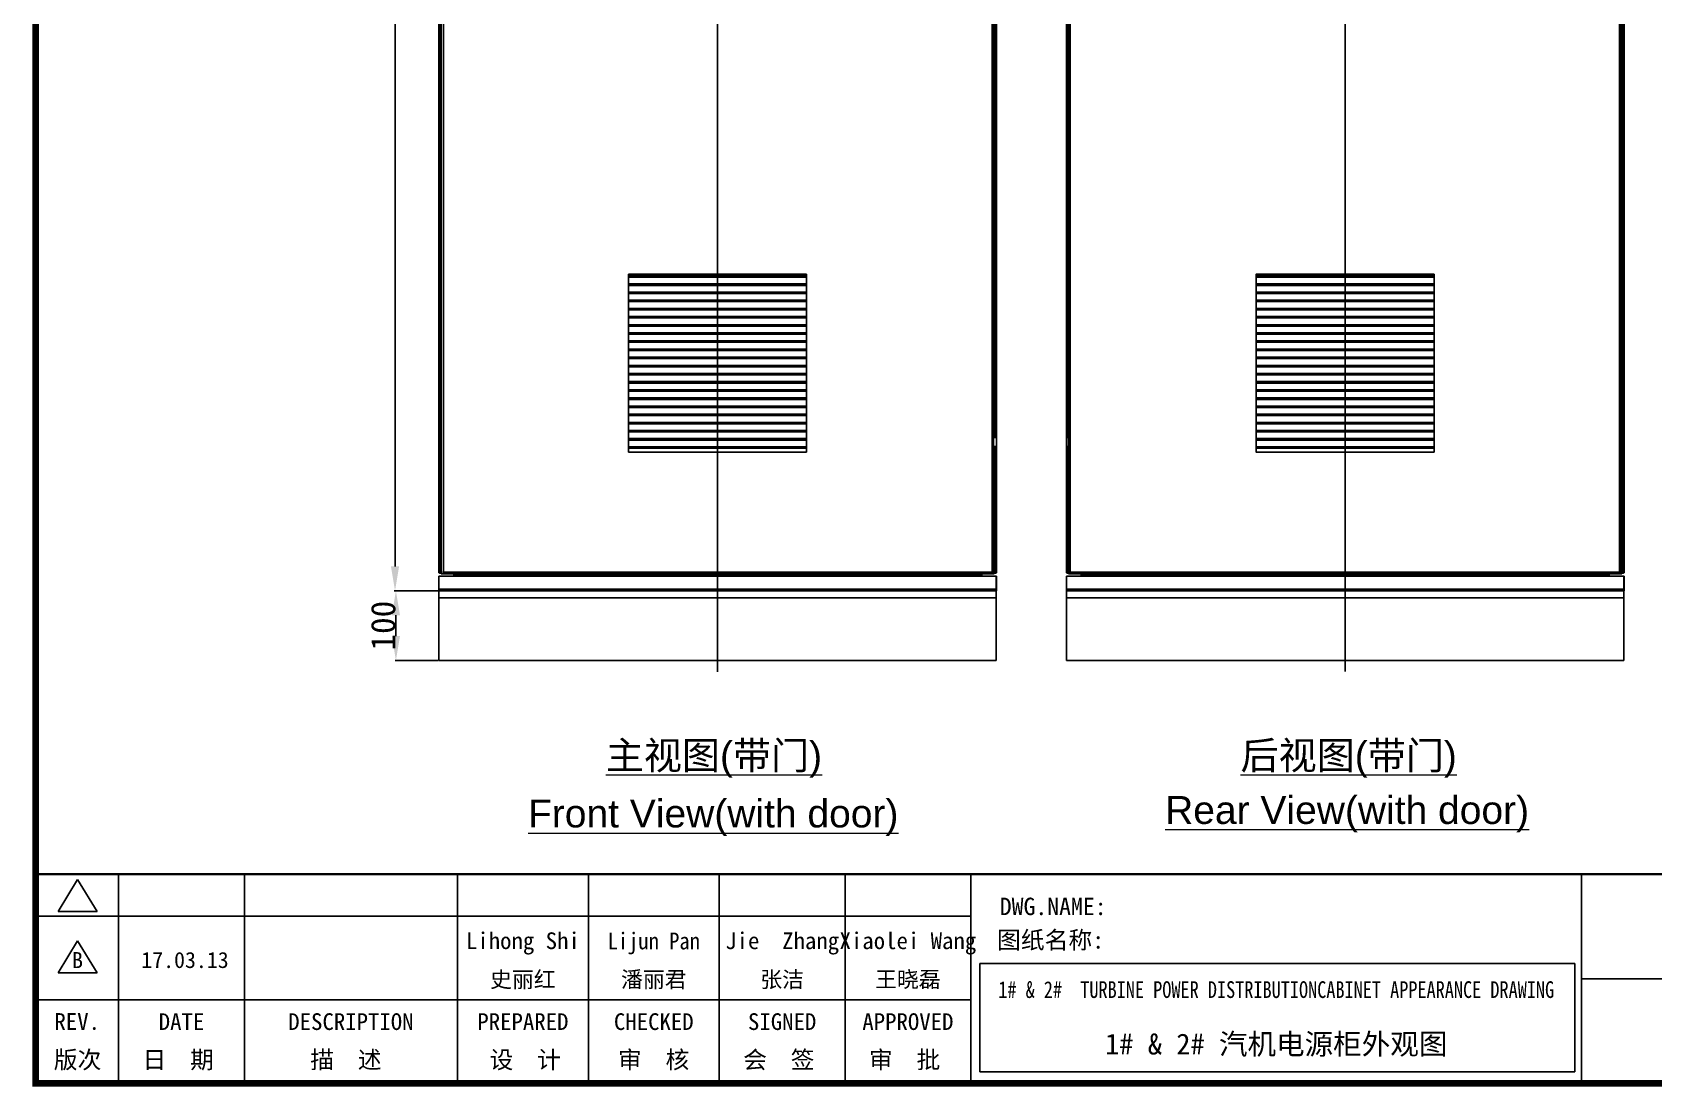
# Model space of a CAD drawing. Extents: x 81444 to 119867, y -54538 to -28747.
# Drawn here: x 81489 to 83813, y -41330 to -39817 of the extents above; entities that cross this region are included whole.
import ezdxf
from ezdxf.enums import TextEntityAlignment as Align
from ezdxf.lldxf.tags import DXFTag

# ---------------------------------------------------------------- set-up
doc = ezdxf.new("R2010")
doc.units = 0
doc.header["$LTSCALE"] = 100
doc.header["$MEASUREMENT"] = 0
doc.layers.add('t', color=1, linetype='Continuous')
doc.layers.add('TEXT', color=7, linetype='Continuous')
doc.styles.add('HZ', font='arial.ttf', dxfattribs={"width": 0.7})
doc.styles.get("Standard").update_dxf_attribs({"font": ''})
doc.styles.get('Standard').set_extended_font_data('SimSun')
tags = doc.linetypes.add('CENTER', pattern=[2, 1.25, -0.25, 0.25, -0.25]).pattern_tags.tags
tags[10:11] = [DXFTag(74, 4), DXFTag(75, 0), DXFTag(340, '0'), DXFTag(46, 1.0), DXFTag(50, 0.0), DXFTag(44, 0.0), DXFTag(45, 0.0)]
tags[8:9] = [DXFTag(74, 4), DXFTag(75, 0), DXFTag(340, '0'), DXFTag(46, 1.0), DXFTag(50, 0.0), DXFTag(44, 0.0), DXFTag(45, 0.0)]
tags[6:7] = [DXFTag(74, 4), DXFTag(75, 0), DXFTag(340, '0'), DXFTag(46, 1.0), DXFTag(50, 0.0), DXFTag(44, 0.0), DXFTag(45, 0.0)]
tags[4:5] = [DXFTag(74, 4), DXFTag(75, 0), DXFTag(340, '0'), DXFTag(46, 1.0), DXFTag(50, 0.0), DXFTag(44, 0.0), DXFTag(45, 0.0)]
doc.dimstyles.new('ISO-25', dxfattribs={"dimtxt": 35, "dimasz": 35, "dimexe": 1.25, "dimexo": 0.625, "dimtad": 1, "dimtoh": 1, "dimdec": 0, "dimtxsty": 'Standard', "dimcen": 2.5, "dimadec": 0, "dimazin": 0, "dimtfac": 1, "dimtdec": 0, "dimtmove": 0, "dimatfit": 3, "dimfxl": 0, "dimarcsym": 0})

# ---------------------------------------------------------------- blocks, each defined once
blk = doc.blocks.new('*D102')
at = {"color": 0, "lineweight": -2}
for p, q in [((82071.1, -40618), (82009, -40618)), ((82010.3, -40683), (82010.3, -40653)), ((82071.1, -40718), (82009, -40718))]:
    blk.add_line(p, q, dxfattribs=at)
at = {"color": 0}
for points in [[(82016.1, -40653), (82004.5, -40653), (82010.3, -40618)], [(82004.5, -40683), (82016.1, -40683), (82010.3, -40718)]]:
    blk.add_solid(points, dxfattribs=at)
at = {"layer": 'Defpoints', "color": 0}
for p in [(82010.3, -40618), (82071.7, -40618), (82071.7, -40718)]:
    blk.add_point(p, dxfattribs=at)
at = {"color": 0, "insert": (81992.2, -40668), "char_height": 35, "attachment_point": 5, "rotation": 90}
blk.add_mtext('100', dxfattribs=at)
blk = doc.blocks.new('*D103')
at = {"color": 0, "lineweight": -2}
for p, q in [((82071.4, -38615.5), (82007.8, -38615.5)), ((82009, -38650.5), (82009, -40583)), ((82071.4, -40618), (82007.8, -40618))]:
    blk.add_line(p, q, dxfattribs=at)
at = {"color": 0}
for points in [[(82014.9, -38650.5), (82003.2, -38650.5), (82009, -38615.5)], [(82003.2, -40583), (82014.9, -40583), (82009, -40618)]]:
    blk.add_solid(points, dxfattribs=at)
at = {"layer": 'Defpoints', "color": 0}
for p in [(82072, -38615.5), (82009, -40618), (82072, -40618)]:
    blk.add_point(p, dxfattribs=at)
at = {"color": 0, "insert": (81990.9, -39616.8), "char_height": 35, "attachment_point": 5, "rotation": 90}
blk.add_mtext('2003', dxfattribs=at)
blk = doc.blocks.new('图框')
at = {"color": 7}
for p, q in [((2215.6, -2851.6), (2215.6, -3151.6)), ((0, -2911.6), (1340.2, -2911.6)), ((2215.6, -3001.6), (3115.6, -3001.6)), ((0, -3031.6), (1340.2, -3031.6))]:
    blk.add_line(p, q, dxfattribs=at)
at = {"color": 7, "const_width": 3}
blk.add_lwpolyline([(4115.6, -2851.6), (0, -2851.6)], dxfattribs=at)
at = {"layer": 't', "color": 7}
for p, q in [((31.9, -2905), (59.9, -2859.1)), ((87.8, -2905), (59.9, -2859.1)), ((31.9, -2905), (87.8, -2905)), ((31.9, -2993), (59.9, -2947.1)), ((87.8, -2993), (59.9, -2947.1)), ((31.9, -2993), (87.8, -2993))]:
    blk.add_line(p, q, dxfattribs=at)
at = {"layer": 't', "color": 7, "const_width": 9.62}
blk.add_lwpolyline([(4115.6, -3151.6), (4115.6, 0), (0, 0), (0, -3151.6)], close=True, dxfattribs=at)
at = {"layer": 't', "color": 7, "const_width": 2.4}
for points in [[(118.8, -2852.8), (118.8, -3151.6)], [(299.1, -2852.8), (299.1, -3151.6)], [(604.4, -2852.8), (604.4, -3156.4)], [(792, -2852.8), (792, -3156.4)], [(979.6, -2852.8), (979.6, -3156.4)], [(1159.9, -2852.8), (1159.9, -3156.4)], [(1340.2, -2852.8), (1340.2, -3156.4)]]:
    blk.add_lwpolyline(points, dxfattribs=at)
at = {"color": 7, "flags": 8}
for tag, p, height in [('DWG.NAME:', (1381.6, -2910.4), 25), ('PROJECTNAME:', (3125.5, -2912.8), 24), ('PROJECTNAME：', (3339.1, -2913.1), 25), ('DWG.NO.:', (3128.2, -3030.4), 24), ('图纸编号', (3315.4, -3052.4), 24), ('FILENO.:', (3128.7, -3106.1), 24), ('文档号', (3317.7, -3124.1), 24)]:
    blk.add_attdef(tag, p, '', height=height, dxfattribs=at)
for tag, height, p in [('RENLIU', 24, (698.2, -2950.4)), ('SHUFENWANG', 24, (885.8, -2950.4)), ('FANGHOU', 24, (1069.7, -2950.4)), ('DANDANLI', 24, (1250, -2950.4)), ('A', 23, (59.9, -2974.9)), ('设计时间', 23, (213.9, -2974.9)), ('刘仁', 23, (698.2, -3002.2)), ('王姝芬', 23, (885.8, -3002.2)), ('侯方', 23, (1069.7, -3002.2)), ('李丹丹', 23, (1250, -3002.2)), ('#10STATIONONTROLCABINETCOVER', 30, (1777.9, -3017.2)), ('PAGEXOFX', 24, (3953.7, -3039.1)), ('REV.', 24, (59.4, -3063)), ('DATE', 24, (208.9, -3063)), ('DESCRIPTION', 24, (451.7, -3063)), ('PREPARED', 24, (698.2, -3063)), ('CHECKED', 24, (885.8, -3063)), ('SIGNED', 24, (1069.7, -3063)), ('APPROVED', 24, (1250, -3063)), ('图纸名称', 30, (1777.9, -3094.7)), ('第几页共几页', 24, (3953.7, -3114.1))]:
    blk.add_attdef(tag, text='', height=height, dxfattribs=at).set_placement(p, align=Align.MIDDLE)
for tag, p in [('图纸名称:', (1377.8, -2965.9)), ('项目名称：', (3121.6, -2984.3)), ('项目名称：', (3325, -2984.3))]:
    blk.add_attdef(tag, text='', height=25, dxfattribs=at).set_placement(p, align=Align.BOTTOM_LEFT)
at = {"color": 7, "width": 0.8, "flags": 8}
blk.add_attdef('HANGZHOUHOLLYSYSAUTOMATIONCO.,LTD.', text='', height=24, dxfattribs=at).set_placement((2770.1, -3045.7), align=Align.MIDDLE)
at = {"layer": 't', "color": 7}
for s, p in [('版次', (59.9, -3117.6)), ('日  期', (204.2, -3117.6)), ('描  述', (444.5, -3117.6)), ('设  计', (701.5, -3117.6)), ('审  核', (885.6, -3117.6)), ('会  签', (1065, -3117.6)), ('审  批', (1245.3, -3117.6))]:
    blk.add_text(s, height=25, dxfattribs=at).set_placement(p, align=Align.MIDDLE_CENTER)

msp = doc.modelspace()

# ---------------------------------------------------------------- linework, layer by layer
at = {"color": 1, "linetype": 'CENTER'}
for p, q in [((82471.2, -38490.4), (82471.2, -40734.1)), ((83370.7, -38490.1), (83370.7, -40733.8))]:
    msp.add_line(p, q, dxfattribs=at)
at = {"color": 7, "linetype": 'Continuous'}
for p, q in [((82072, -40573), (82072, -38615.5)), ((82971.5, -40573), (82971.5, -38615.5)), ((82075, -40593.5), (82075, -38618.5)), ((82864.7, -40593.5), (82864.7, -38618.5)), ((82867, -40593.5), (82867, -38618.5)), ((82974.5, -40593.5), (82974.5, -38618.5)), ((83764.2, -40593.5), (83764.2, -38618.5)), ((83766.5, -40593.5), (83766.5, -38618.5)), ((82871, -40573), (82871, -38661)), ((83770.5, -40573), (83770.5, -38661)), ((82976.8, -39547.5), (82976.8, -40593.5)), ((82078.6, -39664.5), (82078.6, -40593.5)), ((82074.4, -39710), (82074.4, -40399)), ((82868.1, -40399), (82868.1, -39710)), ((82868.6, -39710), (82868.6, -40399)), ((82973.9, -39710), (82973.9, -40399)), ((83767.6, -40399), (83767.6, -39710)), ((83768.1, -39710), (83768.1, -40399)), ((82868.4, -40348), (82867, -40348)), ((82868.4, -40359), (82867, -40359)), ((82868.4, -40359), (82868.4, -40348)), ((82868.6, -40348), (82871, -40348)), ((82868.6, -40359), (82871, -40359)), ((82869, -40348), (82869, -40359)), ((82869.8, -40359), (82869.8, -40348)), ((82971.5, -40348), (82973.9, -40348)), ((82973.9, -40359), (82971.5, -40359)), ((82972.7, -40348), (82972.7, -40359)), ((82973.5, -40359), (82973.5, -40348)), ((82974.1, -40348), (82974.5, -40348)), ((82974.1, -40348), (82974.1, -40359)), ((82974.1, -40359), (82974.5, -40359)), ((82072, -40399), (82074.4, -40399)), ((82073.2, -40399), (82073.2, -40410)), ((82074, -40410), (82074, -40399)), ((82074.6, -40399), (82075, -40399)), ((82074.6, -40399), (82074.6, -40410)), ((83767.9, -40399), (83766.5, -40399)), ((83767.9, -40410), (83767.9, -40399)), ((83768.1, -40399), (83770.5, -40399)), ((83768.5, -40399), (83768.5, -40410)), ((83769.3, -40410), (83769.3, -40399)), ((82074.4, -40410), (82072, -40410)), ((82074.4, -40573), (82074.4, -40410)), ((82074.6, -40410), (82075, -40410)), ((82868.1, -40573), (82868.1, -40410)), ((82868.6, -40573), (82868.6, -40410)), ((82973.9, -40573), (82973.9, -40410)), ((83767.9, -40410), (83766.5, -40410)), ((83767.6, -40573), (83767.6, -40410)), ((83768.1, -40410), (83770.5, -40410)), ((83768.1, -40573), (83768.1, -40410)), ((82074.4, -40573), (82072, -40573)), ((82072, -40592.5), (82072, -40573)), ((82074, -40592.5), (82074, -40573)), ((82074, -40574.2), (82075, -40574.2)), ((82074.4, -40575.9), (82074, -40575.9)), ((82074.4, -40591.8), (82074, -40591.8)), ((82074.4, -40573), (82075, -40573)), ((82074.4, -40575.9), (82074.4, -40591.8)), ((82077.3, -40591.2), (82864.7, -40591.2)), ((82867, -40573), (82868.1, -40573)), ((82869, -40574.2), (82867, -40574.2)), ((82867, -40575.4), (82868.1, -40575.4)), ((82868, -40593.5), (82868, -40575.4)), ((82868.6, -40573), (82868.1, -40573)), ((82868.1, -40575.4), (82868.1, -40574.2)), ((82868.6, -40573), (82871, -40573)), ((82868.6, -40575.9), (82869, -40575.9)), ((82868.6, -40575.9), (82868.6, -40591.8)), ((82868.6, -40591.8), (82869, -40591.8)), ((82869, -40573), (82869, -40592.5)), ((82871, -40573), (82871, -40592.5)), ((82973.9, -40573), (82971.5, -40573)), ((82971.5, -40592.5), (82971.5, -40573)), ((82973.5, -40592.5), (82973.5, -40573)), ((82973.5, -40574.2), (82974.5, -40574.2)), ((82973.9, -40575.9), (82973.5, -40575.9)), ((82973.9, -40591.8), (82973.5, -40591.8)), ((82973.9, -40573), (82974.5, -40573)), ((82973.9, -40575.9), (82973.9, -40591.8)), ((82976.8, -40591.2), (83764.2, -40591.2)), ((83766.5, -40573), (83767.6, -40573)), ((83768.5, -40574.2), (83766.5, -40574.2)), ((83766.5, -40575.4), (83767.6, -40575.4)), ((83767.5, -40593.5), (83767.5, -40575.4)), ((83768.1, -40573), (83767.6, -40573)), ((83767.6, -40575.4), (83767.6, -40574.2)), ((83768.1, -40573), (83770.5, -40573)), ((83768.1, -40575.9), (83768.5, -40575.9)), ((83768.1, -40575.9), (83768.1, -40591.8)), ((83768.1, -40591.8), (83768.5, -40591.8)), ((83768.5, -40573), (83768.5, -40592.5)), ((83770.5, -40573), (83770.5, -40592.5)), ((82871.2, -40597), (82071.7, -40597)), ((82071.7, -40597), (82071.7, -40617.8)), ((82071.7, -40615.7), (82870.7, -40615.7)), ((82074, -40592.5), (82072, -40592.5)), ((82075, -40593.5), (82868, -40593.5)), ((82093.1, -40595.4), (82093.1, -40593.5)), ((82093.1, -40595.4), (82115.5, -40595.4)), ((82093.6, -40595.4), (82093.6, -40593.5)), ((82094.3, -40595.4), (82094.3, -40597)), ((82094.8, -40595.4), (82094.8, -40597)), ((82113.8, -40595.4), (82113.8, -40597)), ((82114.3, -40595.4), (82114.3, -40597)), ((82115, -40595.4), (82115, -40593.5)), ((82115.5, -40593.5), (82115.5, -40595)), ((82827.5, -40593.9), (82115.5, -40593.9)), ((82115.5, -40595.4), (82115.5, -40595)), ((82827.5, -40595.4), (82115.5, -40595.4)), ((82115.5, -40595.4), (82115.5, -40597)), ((82827.5, -40595.9), (82115.5, -40595.9)), ((82827.5, -40593.5), (82827.5, -40595)), ((82827.5, -40595.4), (82827.5, -40595)), ((82849.9, -40595.4), (82827.5, -40595.4)), ((82827.5, -40595.4), (82827.5, -40597)), ((82828, -40595.4), (82828, -40593.5)), ((82828.7, -40595.4), (82828.7, -40597)), ((82829.2, -40595.4), (82829.2, -40597)), ((82848.2, -40595.4), (82848.2, -40597)), ((82848.7, -40595.4), (82848.7, -40597)), ((82849.4, -40595.4), (82849.4, -40593.5)), ((82849.9, -40595.4), (82849.9, -40593.5)), ((82869, -40592.5), (82871, -40592.5)), ((82870.7, -40597), (82870.7, -40617.8)), ((82871.2, -40616.2), (82871.2, -40597)), ((83770.7, -40597), (82971.2, -40597)), ((82971.2, -40597), (82971.2, -40617.8)), ((82971.2, -40615.7), (83770.2, -40615.7)), ((82973.5, -40592.5), (82971.5, -40592.5)), ((82974.5, -40593.5), (83767.5, -40593.5)), ((82992.6, -40595.4), (82992.6, -40593.5)), ((82992.6, -40595.4), (83015, -40595.4)), ((82993.1, -40595.4), (82993.1, -40593.5)), ((82993.8, -40595.4), (82993.8, -40597)), ((82994.3, -40595.4), (82994.3, -40597)), ((83013.3, -40595.4), (83013.3, -40597)), ((83013.8, -40595.4), (83013.8, -40597)), ((83014.5, -40595.4), (83014.5, -40593.5)), ((83015, -40593.5), (83015, -40595)), ((83727, -40593.9), (83015, -40593.9)), ((83015, -40595.4), (83015, -40595)), ((83727, -40595.4), (83015, -40595.4)), ((83015, -40595.4), (83015, -40597)), ((83727, -40595.9), (83015, -40595.9)), ((83727, -40593.5), (83727, -40595)), ((83727, -40595.4), (83727, -40595)), ((83749.4, -40595.4), (83727, -40595.4)), ((83727, -40595.4), (83727, -40597)), ((83727.5, -40595.4), (83727.5, -40593.5)), ((83728.2, -40595.4), (83728.2, -40597)), ((83728.7, -40595.4), (83728.7, -40597)), ((83747.7, -40595.4), (83747.7, -40597)), ((83748.2, -40595.4), (83748.2, -40597)), ((83748.9, -40595.4), (83748.9, -40593.5)), ((83749.4, -40595.4), (83749.4, -40593.5)), ((83768.5, -40592.5), (83770.5, -40592.5)), ((83770.2, -40597), (83770.2, -40617.8)), ((83770.7, -40616.2), (83770.7, -40597)), ((82871.2, -40618), (82071.7, -40618)), ((82071.7, -40718), (82071.7, -40618)), ((82870.7, -40628), (82071.7, -40628)), ((82871.2, -40616.2), (82870.7, -40616.2)), ((82870.7, -40718), (82870.7, -40618)), ((82871.2, -40618), (82871.2, -40616.5)), ((83770.7, -40618), (82971.2, -40618)), ((82971.2, -40718), (82971.2, -40618)), ((83770.2, -40628), (82971.2, -40628)), ((83770.7, -40616.2), (83770.2, -40616.2)), ((83770.2, -40718), (83770.2, -40618)), ((83770.7, -40618), (83770.7, -40616.5)), ((82071.7, -40718), (82870.7, -40718)), ((82971.2, -40718), (83770.2, -40718))]:
    msp.add_line(p, q, dxfattribs=at)
at = {"color": 7}
for p, q in [((82598.7, -40166.4), (82343.7, -40166.4)), ((82598.7, -40168.4), (82343.7, -40168.4)), ((83498.2, -40166.4), (83243.2, -40166.4)), ((83498.2, -40168.4), (83243.2, -40168.4)), ((82598.7, -40178.1), (82343.7, -40178.1)), ((82598.7, -40180.1), (82343.7, -40180.1)), ((82598.7, -40189.8), (82343.7, -40189.8)), ((82598.7, -40191.8), (82343.7, -40191.8)), ((83498.2, -40178.1), (83243.2, -40178.1)), ((83498.2, -40180.1), (83243.2, -40180.1)), ((83498.2, -40189.8), (83243.2, -40189.8)), ((83498.2, -40191.8), (83243.2, -40191.8)), ((82598.7, -40201.4), (82343.7, -40201.4)), ((82598.7, -40203.5), (82343.7, -40203.5)), ((82598.7, -40213.1), (82343.7, -40213.1)), ((82598.7, -40215.1), (82343.7, -40215.1)), ((83498.2, -40201.4), (83243.2, -40201.4)), ((83498.2, -40203.5), (83243.2, -40203.5)), ((83498.2, -40213.1), (83243.2, -40213.1)), ((83498.2, -40215.1), (83243.2, -40215.1)), ((82598.7, -40224.8), (82343.7, -40224.8)), ((82598.7, -40226.8), (82343.7, -40226.8)), ((82598.7, -40236.5), (82343.7, -40236.5)), ((82598.7, -40238.5), (82343.7, -40238.5)), ((83498.2, -40224.8), (83243.2, -40224.8)), ((83498.2, -40226.8), (83243.2, -40226.8)), ((83498.2, -40236.5), (83243.2, -40236.5)), ((83498.2, -40238.5), (83243.2, -40238.5)), ((82598.7, -40248.1), (82343.7, -40248.1)), ((82598.7, -40250.2), (82343.7, -40250.2)), ((82598.7, -40259.8), (82343.7, -40259.8)), ((82598.7, -40261.8), (82343.7, -40261.8)), ((83498.2, -40248.1), (83243.2, -40248.1)), ((83498.2, -40250.2), (83243.2, -40250.2)), ((83498.2, -40259.8), (83243.2, -40259.8)), ((83498.2, -40261.8), (83243.2, -40261.8)), ((82598.7, -40271.5), (82343.7, -40271.5)), ((82598.7, -40273.5), (82343.7, -40273.5)), ((82598.7, -40283.2), (82343.7, -40283.2)), ((82598.7, -40285.2), (82343.7, -40285.2)), ((83498.2, -40271.5), (83243.2, -40271.5)), ((83498.2, -40273.5), (83243.2, -40273.5)), ((83498.2, -40283.2), (83243.2, -40283.2)), ((83498.2, -40285.2), (83243.2, -40285.2)), ((82598.7, -40294.8), (82343.7, -40294.8)), ((82598.7, -40296.9), (82343.7, -40296.9)), ((82598.7, -40306.5), (82343.7, -40306.5)), ((82598.7, -40308.5), (82343.7, -40308.5)), ((83498.2, -40294.8), (83243.2, -40294.8)), ((83498.2, -40296.9), (83243.2, -40296.9)), ((83498.2, -40306.5), (83243.2, -40306.5)), ((83498.2, -40308.5), (83243.2, -40308.5)), ((82598.7, -40318.2), (82343.7, -40318.2)), ((82598.7, -40320.2), (82343.7, -40320.2)), ((82598.7, -40329.9), (82343.7, -40329.9)), ((82598.7, -40331.9), (82343.7, -40331.9)), ((83498.2, -40318.2), (83243.2, -40318.2)), ((83498.2, -40320.2), (83243.2, -40320.2)), ((83498.2, -40329.9), (83243.2, -40329.9)), ((83498.2, -40331.9), (83243.2, -40331.9)), ((82598.7, -40341.6), (82343.7, -40341.6)), ((82598.7, -40343.6), (82343.7, -40343.6)), ((82598.7, -40353.2), (82343.7, -40353.2)), ((82598.7, -40355.2), (82343.7, -40355.2)), ((83498.2, -40341.6), (83243.2, -40341.6)), ((83498.2, -40343.6), (83243.2, -40343.6)), ((83498.2, -40353.2), (83243.2, -40353.2)), ((83498.2, -40355.2), (83243.2, -40355.2)), ((82598.7, -40364.9), (82343.7, -40364.9)), ((82598.7, -40366.9), (82343.7, -40366.9)), ((82598.7, -40376.6), (82343.7, -40376.6)), ((82598.7, -40378.6), (82343.7, -40378.6)), ((83498.2, -40364.9), (83243.2, -40364.9)), ((83498.2, -40366.9), (83243.2, -40366.9)), ((83498.2, -40376.6), (83243.2, -40376.6)), ((83498.2, -40378.6), (83243.2, -40378.6)), ((82598.7, -40388.3), (82343.7, -40388.3)), ((82598.7, -40390.3), (82343.7, -40390.3)), ((82598.7, -40399.9), (82343.7, -40399.9)), ((82598.7, -40402), (82343.7, -40402)), ((83498.2, -40388.3), (83243.2, -40388.3)), ((83498.2, -40390.3), (83243.2, -40390.3)), ((83498.2, -40399.9), (83243.2, -40399.9)), ((83498.2, -40402), (83243.2, -40402)), ((82598.7, -40411.6), (82343.7, -40411.6)), ((82598.7, -40413.6), (82343.7, -40413.6)), ((83498.2, -40411.6), (83243.2, -40411.6)), ((83498.2, -40413.6), (83243.2, -40413.6))]:
    msp.add_line(p, q, dxfattribs=at)
for points in [[(82598.7, -40419.2), (82598.7, -40164.2), (82343.7, -40164.2), (82343.7, -40419.2)], [(83498.2, -40419.2), (83498.2, -40164.2), (83243.2, -40164.2), (83243.2, -40419.2)]]:
    msp.add_lwpolyline(points, close=True, dxfattribs=at)
at = {"color": 1}
msp.add_lwpolyline([(82847.3, -41152.6), (83699.8, -41152.6), (83699.8, -41307.6), (82847.3, -41307.6)], close=True, dxfattribs=at)
at = {"color": 7, "linetype": 'Continuous'}
for centre, radius, start, end in [((82073.2, -40591.8), 1.2, 212.7273, 0), ((82074.9, -40575.9), 1.7, 90, 122.2595), ((82074.9, -40575.9), 0.5, 90, 180), ((82868.1, -40575.9), 1.7, 57.7405, 90), ((82868.1, -40575.9), 0.5, 0, 90), ((82869.8, -40591.8), 1.2, 180, 327.2727), ((82972.7, -40591.8), 1.2, 212.7273, 0), ((82974.4, -40575.9), 1.7, 90, 122.2595), ((82974.4, -40575.9), 0.5, 90, 180), ((83767.6, -40575.9), 1.7, 57.7405, 90), ((83767.6, -40575.9), 0.5, 0, 90), ((83769.3, -40591.8), 1.2, 180, 327.2727), ((82869.4, -40616.2), 1.8, 315, 0), ((83768.9, -40616.2), 1.8, 315, 0)]:
    msp.add_arc(centre, radius, start, end, dxfattribs=at)

# ---------------------------------------------------------------- block references
at = {"color": 1}
ref = msp.add_blockref('图框', (81494.1, -38172.7), dxfattribs=at)
ref.add_attrib('图纸名称', '1# & 2# 汽机电源柜外观图', dxfattribs={"color": 7, "height": 30, "flags": 8}).set_placement((83272, -41267.3), align=Align.MIDDLE)
ref.add_attrib('刘仁', '史丽红', dxfattribs={"color": 7, "height": 23, "flags": 8}).set_placement((82192.3, -41174.8), align=Align.MIDDLE)
ref.add_attrib('王姝芬', '潘丽君', dxfattribs={"color": 7, "height": 23, "flags": 8}).set_placement((82379.9, -41174.8), align=Align.MIDDLE)
ref.add_attrib('侯方', '张洁', dxfattribs={"color": 7, "height": 23, "flags": 8}).set_placement((82563.9, -41174.8), align=Align.MIDDLE)
ref.add_attrib('李丹丹', '王晓磊', dxfattribs={"color": 7, "height": 23, "flags": 8}).set_placement((82744.1, -41174.8), align=Align.MIDDLE)
ref.add_attrib('设计时间', '17.03.13', dxfattribs={"color": 7, "height": 23, "flags": 8}).set_placement((81708, -41147.5), align=Align.MIDDLE)
ref.add_attrib('A', 'B', dxfattribs={"color": 7, "height": 23, "flags": 8}).set_placement((81554, -41147.5), align=Align.MIDDLE)
ref.add_attrib('REV.', 'REV.', dxfattribs={"color": 7, "height": 24, "flags": 8}).set_placement((81553.5, -41235.7), align=Align.MIDDLE)
ref.add_attrib('DATE', 'DATE', dxfattribs={"color": 7, "height": 24, "flags": 8}).set_placement((81703, -41235.7), align=Align.MIDDLE)
ref.add_attrib('DESCRIBE', 'DESCRIPTION', dxfattribs={"color": 7, "height": 24, "flags": 8}).set_placement((81945.8, -41235.7), align=Align.MIDDLE)
ref.add_attrib('PREPARE', 'PREPARED', dxfattribs={"color": 7, "height": 24, "flags": 8}).set_placement((82192.3, -41235.7), align=Align.MIDDLE)
ref.add_attrib('VERIFY', 'CHECKED', dxfattribs={"color": 7, "height": 24, "flags": 8}).set_placement((82379.9, -41235.7), align=Align.MIDDLE)
ref.add_attrib('SIGN', 'SIGNED', dxfattribs={"color": 7, "height": 24, "flags": 8}).set_placement((82563.9, -41235.7), align=Align.MIDDLE)
ref.add_attrib('APPROVER', 'APPROVED', dxfattribs={"color": 7, "height": 24, "flags": 8}).set_placement((82744.1, -41235.7), align=Align.MIDDLE)
ref.add_attrib('RENLIU', 'Lihong Shi', dxfattribs={"color": 7, "height": 24, "flags": 8}).set_placement((82192.3, -41123), align=Align.MIDDLE)
ref.add_attrib('SHUFENWANG', 'Lijun Pan', dxfattribs={"color": 7, "height": 24, "width": 0.9, "flags": 8}).set_placement((82379.9, -41123), align=Align.MIDDLE)
ref.add_attrib('FANGHOU', 'Jie  Zhang', dxfattribs={"color": 7, "height": 24, "flags": 8}).set_placement((82563.9, -41123), align=Align.MIDDLE)
ref.add_attrib('DANDANLI', 'Xiaolei Wang', dxfattribs={"color": 7, "height": 24, "flags": 8}).set_placement((82744.1, -41123), align=Align.MIDDLE)
ref.add_attrib('DWG.NAME:', 'DWG.NAME:', (82875.8, -41083), dxfattribs={"color": 7, "height": 25, "flags": 8})
ref.add_attrib('#10STATIONONTROLCABINETCOVER', '1# & 2#  TURBINE POWER DISTRIBUTIONCABINET APPEARANCE DRAWING', dxfattribs={"color": 7, "height": 24, "width": 0.8, "flags": 8}).set_placement((83272, -41189.8), align=Align.MIDDLE)
ref.add_attrib('图纸名称:', '图纸名称:', dxfattribs={"color": 7, "height": 25, "flags": 8}).set_placement((82871.9, -41138.6), align=Align.BOTTOM_LEFT)

# ---------------------------------------------------------------- texts
at = {"layer": 'TEXT', "color": 7, "lineweight": 0, "style": 'HZ'}
for s, p in [('%%U主视图(带门)', (82466.1, -40874.1)), ('%%U后视图(带门)', (83375.9, -40874.1)), ('%%UFront View(with door)', (82465.1, -40957.3)), ('%%URear View(with door)', (83373.6, -40952.3))]:
    msp.add_text(s, height=40, dxfattribs=at).set_placement(p, align=Align.CENTER)

# ---------------------------------------------------------------- dimensions: what is measured, and where the dimension line sits
at = {"color": 3}
for base, p1, p2, picture, middle in [((82009.042207, -40618.0014337), (82071.9881282, -38615.5014337), (82071.9881282, -40618.0014337), '*D103', (81990.917207, -39616.7514337)), ((82010.3, -40618), (82071.7, -40718), (82071.7, -40618), '*D102', (81992.2, -40668))]:
    dim = msp.add_linear_dim(base=base, p1=p1, p2=p2, angle=90, dimstyle='ISO-25', dxfattribs=at)
    dim.commit()
    dim.dimension.update_dxf_attribs({"geometry": picture, "text_midpoint": middle})

doc.saveas('drawing.dxf')
